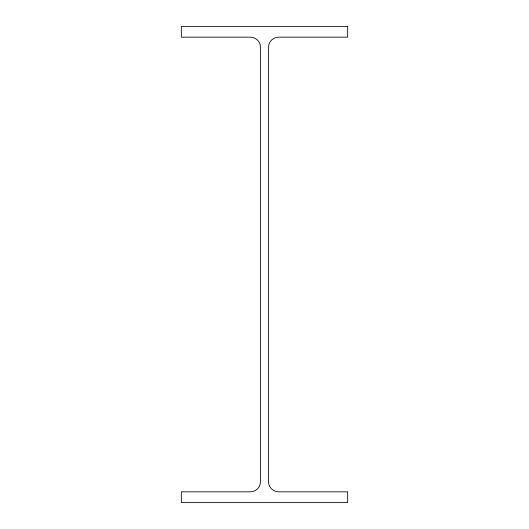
<?xml version="1.0" encoding="UTF-8"?>
<svg xmlns="http://www.w3.org/2000/svg" width="529" height="529" viewBox="0 0 529 529"><rect width="100%" height="100%" fill="white"/><g stroke="black" fill="none" stroke-linecap="round" stroke-linejoin="round"><path stroke-width="0.79" d="M347.665 26.45L181.335 26.45L181.335 37.169L250.376 37.169A10.144 10.144 0 0 1 260.513 47.312L260.513 481.688A10.144 10.144 0 0 1 250.376 491.831L181.335 491.831L181.335 502.55L347.665 502.55L347.665 491.831L278.624 491.831A10.144 10.144 0 0 1 268.487 481.688L268.487 47.312A10.144 10.144 0 0 1 278.624 37.169L347.665 37.169L347.665 26.45"/></g></svg>
